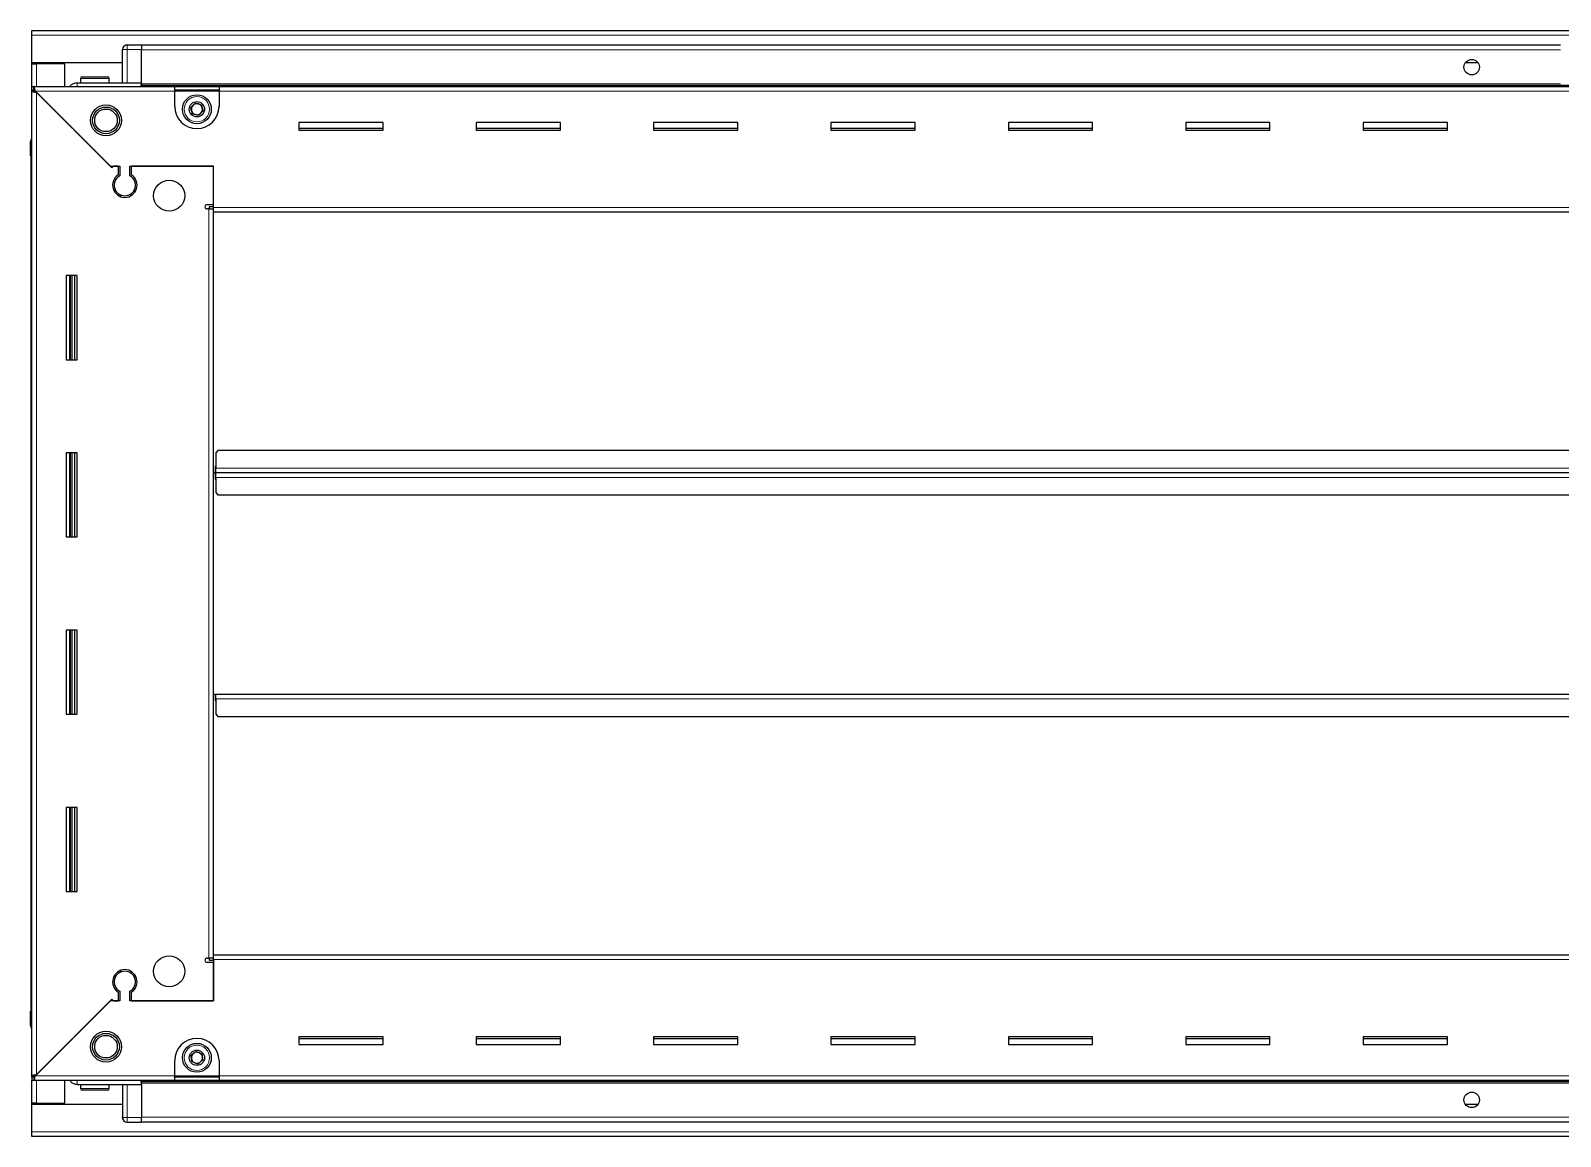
# Model space of a CAD drawing. Header units: millimetres. Extents: x 1256 to 4919, y 675 to 1884.
# Drawn here: x 3444 to 4134, y 1198 to 1697 of the extents above; entities that cross this region are included whole.
import ezdxf

# ---------------------------------------------------------------- set-up
doc = ezdxf.new("R2010")
doc.units = ezdxf.units.MM

msp = doc.modelspace()

# ---------------------------------------------------------------- linework, layer by layer
at = {"color": 7, "linetype": 'Continuous', "lineweight": 25}
for p, q in [((3444.43, 1694.5), (3444.43, 1696.6)), ((3444.43, 1696.6), (4843.43, 1696.6)), ((3444.43, 1682.1), (3444.43, 1694.5)), ((3485.43, 1673.1), (3485.43, 1688.1)), ((3486.1, 1689.6), (3486.1, 1689.6)), ((3487.43, 1690.1), (3493.93, 1690.1)), ((3487.43, 1690.1), (3493.93, 1690.1)), ((3493.93, 1690.1), (3493.93, 1690.1)), ((3493.93, 1690.1), (3493.93, 1690.1)), ((3493.93, 1690.1), (3493.93, 1688.1)), ((4133.93, 1689.95), (3493.93, 1689.95)), ((3493.93, 1673.1), (3493.93, 1688.1)), ((3485.43, 1682.1), (3444.43, 1682.1)), ((3444.43, 1681.6), (3444.43, 1682.1)), ((3444.43, 1671.35), (3444.43, 1681.6)), ((3444.43, 1681.6), (3446.53, 1681.6)), ((3445.93, 1681.6), (3445.93, 1682.1)), ((3459.43, 1681.6), (3446.53, 1681.6)), ((3459.43, 1671.35), (3459.43, 1681.6)), ((4096.8, 1682.1), (4091.05, 1682.1)), ((3444.43, 1669.85), (3444.43, 1671.35)), ((3444.43, 1671.35), (3445.43, 1671.35)), ((3444.43, 1669.35), (3444.43, 1669.85)), ((3444.43, 1669.85), (3445.43, 1669.85)), ((3445.43, 1671.35), (3508.93, 1671.35)), ((3445.43, 1669.85), (3445.43, 1671.35)), ((3464.93, 1673.1), (3493.93, 1673.1)), ((3466.43, 1675), (3466.43, 1673.1)), ((3467.23, 1675.8), (3478.63, 1675.8)), ((3479.43, 1673.1), (3479.43, 1675)), ((3493.85, 1671.35), (3493.93, 1673.07)), ((3493.93, 1673.1), (3493.93, 1672.6)), ((3493.93, 1671.95), (4793.93, 1671.95)), ((3508.93, 1669.25), (3508.93, 1671.35)), ((3508.93, 1671.35), (3528.93, 1671.35)), ((3508.93, 1669.85), (3528.93, 1669.85)), ((3528.93, 1671.35), (3528.93, 1669.25)), ((3528.93, 1671.35), (4758.93, 1671.35)), ((3444.43, 1224.85), (3444.43, 1669.35)), ((3445.93, 1669.35), (3444.43, 1669.35)), ((3446.03, 1669.25), (3479.93, 1635.35)), ((3480.63, 1634.65), (3446.53, 1668.75)), ((3508.93, 1662.35), (3508.93, 1669.25)), ((3528.93, 1669.25), (3528.93, 1662.35)), ((3602.93, 1655.1), (3564.93, 1655.1)), ((3564.93, 1655.1), (3564.93, 1651.6)), ((3602.93, 1652.35), (3564.93, 1652.35)), ((3564.93, 1651.6), (3602.93, 1651.6)), ((3602.93, 1651.6), (3602.93, 1655.1)), ((3682.93, 1655.1), (3644.93, 1655.1)), ((3644.93, 1655.1), (3644.93, 1651.6)), ((3682.93, 1652.35), (3644.93, 1652.35)), ((3644.93, 1651.6), (3682.93, 1651.6)), ((3682.93, 1651.6), (3682.93, 1655.1)), ((3762.93, 1655.1), (3724.93, 1655.1)), ((3724.93, 1655.1), (3724.93, 1651.6)), ((3762.93, 1652.35), (3724.93, 1652.35)), ((3724.93, 1651.6), (3762.93, 1651.6)), ((3762.93, 1651.6), (3762.93, 1655.1)), ((3842.93, 1655.1), (3804.93, 1655.1)), ((3804.93, 1655.1), (3804.93, 1651.6)), ((3842.93, 1652.35), (3804.93, 1652.35)), ((3804.93, 1651.6), (3842.93, 1651.6)), ((3842.93, 1651.6), (3842.93, 1655.1)), ((3922.93, 1655.1), (3884.93, 1655.1)), ((3884.93, 1655.1), (3884.93, 1651.6)), ((3922.93, 1652.35), (3884.93, 1652.35)), ((3884.93, 1651.6), (3922.93, 1651.6)), ((3922.93, 1651.6), (3922.93, 1655.1)), ((4002.93, 1655.1), (3964.93, 1655.1)), ((3964.93, 1655.1), (3964.93, 1651.6)), ((4002.93, 1652.35), (3964.93, 1652.35)), ((3964.93, 1651.6), (4002.93, 1651.6)), ((4002.93, 1651.6), (4002.93, 1655.1)), ((4082.93, 1655.1), (4044.93, 1655.1)), ((4044.93, 1655.1), (4044.93, 1651.6)), ((4082.93, 1652.35), (4044.93, 1652.35)), ((4044.93, 1651.6), (4082.93, 1651.6)), ((4082.93, 1651.6), (4082.93, 1655.1)), ((3443.93, 1646.6), (3443.93, 1640.1)), ((3443.93, 1640.1), (3443.93, 1646.6)), ((3443.93, 1640.1), (3443.93, 1640.1)), ((3444.43, 1640.1), (3443.93, 1640.1)), ((3444.08, 1640.1), (3444.08, 1254.1)), ((3479.93, 1635.35), (3484.13, 1635.35)), ((3481.33, 1635.35), (3480.63, 1634.65)), ((3483.43, 1635.35), (3481.33, 1635.35)), ((3483.43, 1635.35), (3483.43, 1631.46)), ((3484.13, 1635.35), (3484.13, 1631.07)), ((3488.73, 1635.35), (3526.43, 1635.35)), ((3488.73, 1631.07), (3488.73, 1635.35)), ((3489.43, 1631.46), (3489.43, 1635.35)), ((3526.43, 1635.35), (3489.43, 1635.35)), ((3526.43, 1616.7), (3526.43, 1635.35)), ((3526.43, 1618.1), (3526.43, 1635.35)), ((3484.43, 1622.49), (3484.43, 1621.73)), ((3523.58, 1618.1), (3526.43, 1618.1)), ((3524.33, 1616.1), (3523.58, 1616.1)), ((3524.33, 1616.1), (3526.43, 1616.1)), ((3526.43, 1617.1), (3524.43, 1617.1)), ((3524.43, 1617.1), (3524.43, 1616.1)), ((3526.43, 1614.6), (3526.43, 1616.7)), ((4761.43, 1614.6), (3526.43, 1614.6)), ((3526.43, 1279.6), (3526.43, 1614.6)), ((3464.93, 1586.1), (3459.93, 1586.1)), ((3459.93, 1586.1), (3459.93, 1548.1)), ((3462.08, 1548.1), (3462.08, 1586.1)), ((3463.87, 1548.1), (3463.87, 1586.1)), ((3463.9, 1548.1), (3463.9, 1586.1)), ((3464.93, 1548.1), (3464.93, 1586.1)), ((3459.93, 1548.1), (3464.93, 1548.1)), ((3464.93, 1506.1), (3459.93, 1506.1)), ((3459.93, 1506.1), (3459.93, 1468.1)), ((3462.08, 1468.1), (3462.08, 1506.1)), ((3463.87, 1468.1), (3463.87, 1506.1)), ((3463.9, 1468.1), (3463.9, 1506.1)), ((3464.93, 1468.1), (3464.93, 1506.1)), ((3528.43, 1507.1), (3527.43, 1506.1)), ((3527.43, 1506.1), (3527.43, 1499.2)), ((4759.43, 1507.1), (3528.43, 1507.1)), ((3527.43, 1499.95), (3527.18, 1499.95)), ((3527.18, 1499.95), (3527.18, 1497.1)), ((3527.43, 1497.1), (3527.43, 1499.2)), ((3527.18, 1497.1), (3526.43, 1497.1)), ((3527.18, 1497.1), (3527.18, 1494.25)), ((3527.18, 1494.25), (3527.43, 1494.25)), ((4760.43, 1497.1), (3527.43, 1497.1)), ((3527.43, 1495), (3527.43, 1497.1)), ((3527.43, 1495), (3527.43, 1488.1)), ((3527.43, 1488.1), (3528.43, 1487.1)), ((3528.43, 1487.1), (4759.43, 1487.1)), ((3459.93, 1468.1), (3464.93, 1468.1)), ((3464.93, 1426.1), (3459.93, 1426.1)), ((3459.93, 1426.1), (3459.93, 1388.1)), ((3462.08, 1388.1), (3462.08, 1426.1)), ((3463.87, 1388.1), (3463.87, 1426.1)), ((3463.9, 1388.1), (3463.9, 1426.1)), ((3464.93, 1388.1), (3464.93, 1426.1)), ((3526.43, 1397.1), (3527.18, 1397.1)), ((3527.18, 1397.1), (3527.18, 1394.25)), ((3527.18, 1394.25), (3527.43, 1394.25)), ((3527.43, 1395), (3527.43, 1397.1)), ((3527.43, 1397.1), (4760.43, 1397.1)), ((3527.43, 1395), (3527.43, 1388.1)), ((3459.93, 1388.1), (3464.93, 1388.1)), ((3527.43, 1388.1), (3528.43, 1387.1)), ((3528.43, 1387.1), (4759.43, 1387.1)), ((3464.93, 1346.1), (3459.93, 1346.1)), ((3459.93, 1346.1), (3459.93, 1308.1)), ((3462.08, 1308.1), (3462.08, 1346.1)), ((3463.87, 1308.1), (3463.87, 1346.1)), ((3463.9, 1308.1), (3463.9, 1346.1)), ((3464.93, 1308.1), (3464.93, 1346.1)), ((3459.93, 1308.1), (3464.93, 1308.1)), ((3523.58, 1278.1), (3524.33, 1278.1)), ((3526.43, 1278.1), (3524.33, 1278.1)), ((3524.43, 1278.1), (3524.43, 1277.1)), ((3524.43, 1277.1), (3526.43, 1277.1)), ((3526.43, 1279.6), (4761.43, 1279.6)), ((3526.43, 1277.5), (3526.43, 1279.6)), ((3526.43, 1277.5), (3526.43, 1258.85)), ((3484.43, 1272.48), (3484.43, 1271.72)), ((3526.43, 1276.1), (3523.58, 1276.1)), ((3526.43, 1258.85), (3526.43, 1276.1)), ((3483.43, 1262.74), (3483.43, 1258.85)), ((3484.13, 1263.14), (3484.13, 1258.85)), ((3488.73, 1258.85), (3488.73, 1263.14)), ((3489.43, 1258.85), (3489.43, 1262.74)), ((3479.93, 1258.85), (3446.03, 1224.95)), ((3446.53, 1225.45), (3480.63, 1259.55)), ((3484.13, 1258.85), (3479.93, 1258.85)), ((3480.63, 1259.55), (3481.33, 1258.85)), ((3481.33, 1258.85), (3483.43, 1258.85)), ((3526.43, 1258.85), (3488.73, 1258.85)), ((3489.43, 1258.85), (3526.43, 1258.85)), ((3443.93, 1254.1), (3443.93, 1254.1)), ((3443.93, 1247.6), (3443.93, 1254.1)), ((3443.93, 1254.1), (3443.93, 1254.1)), ((3443.93, 1254.1), (3443.93, 1247.6)), ((3444.43, 1254.1), (3443.93, 1254.1)), ((3444.43, 1246.28), (3444.43, 1246.28)), ((3602.93, 1242.6), (3564.93, 1242.6)), ((3564.93, 1242.6), (3564.93, 1239.1)), ((3602.93, 1239.1), (3602.93, 1242.6)), ((3682.93, 1242.6), (3644.93, 1242.6)), ((3644.93, 1242.6), (3644.93, 1239.1)), ((3682.93, 1239.1), (3682.93, 1242.6)), ((3762.93, 1242.6), (3724.93, 1242.6)), ((3724.93, 1242.6), (3724.93, 1239.1)), ((3762.93, 1239.1), (3762.93, 1242.6)), ((3842.93, 1242.6), (3804.93, 1242.6)), ((3804.93, 1242.6), (3804.93, 1239.1)), ((3842.93, 1239.1), (3842.93, 1242.6)), ((3922.93, 1242.6), (3884.93, 1242.6)), ((3884.93, 1242.6), (3884.93, 1239.1)), ((3922.93, 1239.1), (3922.93, 1242.6)), ((4002.93, 1242.6), (3964.93, 1242.6)), ((3964.93, 1242.6), (3964.93, 1239.1)), ((4002.93, 1239.1), (4002.93, 1242.6)), ((4082.93, 1242.6), (4044.93, 1242.6)), ((4044.93, 1242.6), (4044.93, 1239.1)), ((4082.93, 1239.1), (4082.93, 1242.6)), ((3564.93, 1241.85), (3602.93, 1241.85)), ((3564.93, 1239.1), (3602.93, 1239.1)), ((3644.93, 1241.85), (3682.93, 1241.85)), ((3644.93, 1239.1), (3682.93, 1239.1)), ((3724.93, 1241.85), (3762.93, 1241.85)), ((3724.93, 1239.1), (3762.93, 1239.1)), ((3804.93, 1241.85), (3842.93, 1241.85)), ((3804.93, 1239.1), (3842.93, 1239.1)), ((3884.93, 1241.85), (3922.93, 1241.85)), ((3884.93, 1239.1), (3922.93, 1239.1)), ((3964.93, 1241.85), (4002.93, 1241.85)), ((3964.93, 1239.1), (4002.93, 1239.1)), ((4044.93, 1241.85), (4082.93, 1241.85)), ((4044.93, 1239.1), (4082.93, 1239.1)), ((3508.93, 1224.95), (3508.93, 1231.85)), ((3528.93, 1231.85), (3528.93, 1224.95)), ((3444.43, 1224.35), (3444.43, 1224.85)), ((3445.93, 1224.85), (3444.43, 1224.85)), ((3444.43, 1224.35), (3444.43, 1222.85)), ((3445.43, 1224.35), (3444.43, 1224.35)), ((3444.43, 1212.6), (3444.43, 1222.85)), ((3445.43, 1222.85), (3444.43, 1222.85)), ((3445.43, 1224.35), (3445.43, 1222.85)), ((3508.93, 1222.85), (3445.43, 1222.85)), ((3459.43, 1212.6), (3459.43, 1222.85)), ((3493.93, 1221.14), (3493.85, 1222.85)), ((4793.93, 1222.25), (3493.93, 1222.25)), ((3493.93, 1221.1), (3493.93, 1221.6)), ((3508.93, 1222.85), (3508.93, 1224.95)), ((3528.93, 1224.35), (3508.93, 1224.35)), ((3528.93, 1222.85), (3508.93, 1222.85)), ((3528.93, 1224.95), (3528.93, 1222.85)), ((4758.93, 1222.85), (3528.93, 1222.85)), ((3464.93, 1221.1), (3493.93, 1221.1)), ((3466.43, 1221.1), (3466.43, 1219.2)), ((3471, 1218.4), (3467.23, 1218.4)), ((3478.63, 1218.4), (3471, 1218.4)), ((3479.43, 1219.2), (3479.43, 1221.1)), ((3485.43, 1221.1), (3485.43, 1206.1)), ((3492.43, 1221.17), (3492.43, 1221.1)), ((3493.93, 1221.1), (3493.93, 1206.1)), ((3446.53, 1212.6), (3444.43, 1212.6)), ((3444.43, 1212.1), (3444.43, 1212.6)), ((3444.43, 1212.1), (3485.43, 1212.1)), ((3444.43, 1199.7), (3444.43, 1212.1)), ((3445.93, 1212.1), (3445.93, 1212.6)), ((3446.53, 1212.6), (3459.43, 1212.6)), ((4091.05, 1212.1), (4096.8, 1212.1)), ((3485.43, 1206.1), (3485.43, 1206.1)), ((3487.43, 1204.1), (3493.93, 1204.1)), ((3487.43, 1204.1), (3493.93, 1204.1)), ((3493.93, 1204.1), (3493.93, 1206.1)), ((3493.93, 1204.25), (4793.93, 1204.25)), ((3493.93, 1204.1), (3493.93, 1204.1)), ((3444.43, 1197.6), (3444.43, 1199.7)), ((4843.43, 1197.6), (3444.43, 1197.6))]:
    msp.add_line(p, q, dxfattribs=at)
at = {"color": 8, "linetype": 'Continuous', "lineweight": 18}
for p, q in [((4843.43, 1694.5), (3444.43, 1694.5)), ((3485.43, 1688.1), (3487.43, 1688.1)), ((3487.43, 1690.1), (3487.43, 1688.1)), ((3487.43, 1688.1), (3487.43, 1673.1)), ((3493.93, 1688.1), (3487.43, 1688.1)), ((4133.93, 1687.95), (3493.93, 1687.95)), ((3446.53, 1681.6), (3446.53, 1682.1)), ((3446.53, 1671.35), (3446.53, 1681.6)), ((3466.43, 1675), (3479.43, 1675)), ((4133.93, 1672.6), (3493.93, 1672.6)), ((4793.93, 1671.37), (3493.93, 1671.37)), ((3508.93, 1669.25), (3446.03, 1669.25)), ((3446.53, 1668.75), (3446.53, 1225.45)), ((3508.93, 1669.25), (3528.93, 1669.25)), ((4758.93, 1669.25), (3528.93, 1669.25)), ((3444.43, 1646.6), (3443.93, 1646.6)), ((3524.33, 1278.1), (3524.33, 1616.1)), ((3526.43, 1616.7), (4761.43, 1616.7)), ((3461.43, 1586.1), (3461.43, 1548.1)), ((3462.66, 1586.1), (3462.66, 1548.1)), ((3461.43, 1506.1), (3461.43, 1468.1)), ((3462.66, 1506.1), (3462.66, 1468.1)), ((4760.43, 1499.2), (3527.43, 1499.2)), ((3527.43, 1495), (4760.43, 1495)), ((3461.43, 1426.1), (3461.43, 1388.1)), ((3462.66, 1426.1), (3462.66, 1388.1)), ((3527.43, 1395), (4760.43, 1395)), ((3461.43, 1346.1), (3461.43, 1308.1)), ((3462.66, 1346.1), (3462.66, 1308.1)), ((4761.43, 1277.5), (3526.43, 1277.5)), ((3444.43, 1247.6), (3443.93, 1247.6)), ((3446.03, 1224.95), (3508.93, 1224.95)), ((3446.53, 1212.6), (3446.53, 1222.85)), ((3493.93, 1222.84), (4793.93, 1222.84)), ((3493.93, 1221.6), (4793.93, 1221.6)), ((3528.93, 1224.95), (3508.93, 1224.95)), ((3528.93, 1224.95), (4758.93, 1224.95)), ((3470.73, 1219.2), (3466.43, 1219.2)), ((3479.43, 1219.2), (3470.73, 1219.2)), ((3487.43, 1206.1), (3487.43, 1221.1)), ((3446.53, 1212.1), (3446.53, 1212.6)), ((3485.43, 1206.1), (3487.43, 1206.1)), ((3487.43, 1204.1), (3487.43, 1206.1)), ((3493.93, 1206.1), (3487.43, 1206.1)), ((3493.93, 1206.25), (4793.93, 1206.25)), ((4843.43, 1199.7), (3444.43, 1199.7))]:
    msp.add_line(p, q, dxfattribs=at)
at = {"color": 7, "linetype": 'Continuous', "lineweight": 25, "flags": 128}
msp.add_lwpolyline([(3485.57, 1205.35), (3485.46, 1205.71), (3485.43, 1206.1)], dxfattribs=at)
at = {"color": 7, "linetype": 'Continuous', "lineweight": 25}
for centre, radius in [((4093.93, 1680.1), 3.5), ((3477.93, 1656.1), 7), ((3518.93, 1661.1), 6.5), ((3518.93, 1661.1), 3.46), ((3477.93, 1656.1), 6.02), ((3477.93, 1656.1), 5.1), ((3506.43, 1622.1), 7), ((3506.43, 1272.1), 7), ((3477.93, 1238.1), 7), ((3477.93, 1238.1), 6.02), ((3477.93, 1238.1), 5.1), ((3518.93, 1233.1), 6.5), ((3518.93, 1233.1), 3.46), ((4093.93, 1214.1), 3.5)]:
    msp.add_circle(centre, radius, dxfattribs=at)
at = {"color": 8, "linetype": 'Continuous', "lineweight": 18}
for centre in [(3518.93, 1661.1), (3518.93, 1233.1)]:
    msp.add_circle(centre, 5.7, dxfattribs=at)
at = {"color": 7, "linetype": 'Continuous', "lineweight": 25}
for centre, radius, start, end in [((3487.43, 1688.1), 2, 90, 180), ((3487.43, 1688.1), 2, 90, 131.40962), ((3467.23, 1675), 0.8, 90, 180), ((3478.63, 1675), 0.8, 0, 90), ((3485.23, 1673.3), 0.2, 270, 0), ((3518.93, 1661.1), 2.5, 134.01559, 194.01559), ((3518.93, 1661.1), 2.5, 74.01559, 134.01559), ((3518.93, 1661.1), 2.5, 14.01559, 74.01559), ((3518.93, 1662.35), 10, 180, 270), ((3518.93, 1661.1), 2.5, 194.01559, 254.01559), ((3518.93, 1661.1), 2.5, 254.01559, 314.01559), ((3518.93, 1662.35), 10, 270, 0), ((3518.93, 1661.1), 2.5, 314.01559, 14.01559), ((3445.93, 1646.6), 2, 138.59038, 180), ((3486.43, 1626.85), 5.5, 123.05573, 56.94427), ((3486.43, 1626.85), 4.8, 118.63099, 61.36901), ((3523.58, 1617.1), 1, 90, 270), ((3523.58, 1277.1), 1, 90, 270), ((3486.43, 1267.35), 5.5, 303.05573, 236.94427), ((3486.43, 1267.35), 4.8, 298.63099, 241.36901), ((3445.93, 1247.6), 2, 180, 221.39416), ((3518.93, 1231.85), 10, 90, 180), ((3518.93, 1233.1), 2.5, 67.47401, 127.47401), ((3518.93, 1231.85), 10, 0, 90), ((3518.93, 1233.1), 2.5, 7.47401, 67.47401), ((3518.93, 1233.1), 2.5, 127.47401, 187.47401), ((3518.93, 1233.1), 2.5, 187.47401, 247.47401), ((3518.93, 1233.1), 2.5, 247.47401, 307.47401), ((3518.93, 1233.1), 2.5, 307.47401, 7.47401), ((3467.23, 1219.2), 0.8, 180, 270), ((3478.63, 1219.2), 0.8, 270, 360), ((3485.23, 1220.9), 0.2, 0, 90), ((3487.43, 1206.1), 2, 180, 270)]:
    msp.add_arc(centre, radius, start, end, dxfattribs=at)
for points, knots in [([(3446.03, 1669.25), (3445.98, 1669.51), (3445.89, 1670), (3445.76, 1670.64), (3445.63, 1671.11), (3445.52, 1671.33), (3445.45, 1671.35), (3445.43, 1671.35)], [0, 0, 0, 0, 0.230255, 0.448522, 0.666786, 0.88505, 1, 1, 1, 1]), ([(3461.71, 1671.35), (3461.83, 1671.55), (3462.22, 1672.2), (3463.37, 1672.91), (3464.41, 1673.04), (3464.93, 1673.1)], [0, 0, 0, 0, 0.18225, 0.591125, 1, 1, 1, 1]), ([(3493.93, 1673.1), (3493.93, 1673.07), (3493.93, 1672.99), (3493.93, 1672.37), (3493.93, 1671.81), (3493.93, 1671.44), (3493.93, 1671.43)], [0, 0, 0, 0, 0.3302672, 0.6605344, 0.9908016, 1, 1, 1, 1]), ([(3444.43, 1669.35), (3444.45, 1669.31), (3444.5, 1669.22), (3444.9, 1669.09), (3445.46, 1668.95), (3446.04, 1668.84), (3446.4, 1668.78), (3446.53, 1668.75)], [0, 0, 0, 0, 0.230255, 0.448522, 0.666786, 0.88505, 1, 1, 1, 1]), ([(3516.15, 1661.9), (3516.52, 1662.26), (3517.22, 1662.93), (3517.91, 1663.59), (3518.23, 1663.91)], [0, 0, 0, 0, 0.534686, 1, 1, 1, 1]), ([(3518.23, 1663.91), (3518.72, 1663.76), (3519.65, 1663.5), (3520.57, 1663.23), (3521, 1663.11)], [0, 0, 0, 0, 0.534686, 1, 1, 1, 1]), ([(3521, 1663.11), (3521.03, 1662.99), (3521.18, 1662.41), (3521.42, 1661.44), (3521.62, 1660.64), (3521.7, 1660.31)], [0, 0, 0, 0, 0.133125, 0.637099, 1, 1, 1, 1]), ([(3516.85, 1659.1), (3516.77, 1659.43), (3516.57, 1660.23), (3516.33, 1661.2), (3516.18, 1661.78), (3516.15, 1661.9)], [0, 0, 0, 0, 0.362901, 0.866875, 1, 1, 1, 1]), ([(3519.63, 1658.3), (3519.13, 1658.45), (3518.2, 1658.71), (3517.28, 1658.98), (3516.85, 1659.1)], [0, 0, 0, 0, 0.534686, 1, 1, 1, 1]), ([(3521.7, 1660.31), (3521.33, 1659.95), (3520.64, 1659.28), (3519.95, 1658.61), (3519.63, 1658.3)], [0, 0, 0, 0, 0.534686, 1, 1, 1, 1]), ([(3516.26, 1234.21), (3516.36, 1234.29), (3516.83, 1234.65), (3517.62, 1235.26), (3518.28, 1235.76), (3518.55, 1235.97)], [0, 0, 0, 0, 0.133125, 0.637099, 1, 1, 1, 1]), ([(3518.55, 1235.97), (3519.03, 1235.77), (3519.92, 1235.4), (3520.8, 1235.03), (3521.22, 1234.86)], [0, 0, 0, 0, 0.534686, 1, 1, 1, 1]), ([(3516.64, 1231.35), (3516.57, 1231.86), (3516.44, 1232.82), (3516.32, 1233.77), (3516.26, 1234.21)], [0, 0, 0, 0, 0.534686, 1, 1, 1, 1]), ([(3519.3, 1230.24), (3518.83, 1230.44), (3517.93, 1230.81), (3517.05, 1231.18), (3516.64, 1231.35)], [0, 0, 0, 0, 0.534686, 1, 1, 1, 1]), ([(3521.59, 1232), (3521.32, 1231.79), (3520.67, 1231.29), (3519.88, 1230.68), (3519.4, 1230.32), (3519.3, 1230.24)], [0, 0, 0, 0, 0.362901, 0.866875, 1, 1, 1, 1]), ([(3521.22, 1234.86), (3521.28, 1234.35), (3521.41, 1233.39), (3521.53, 1232.44), (3521.59, 1232)], [0, 0, 0, 0, 0.534686, 1, 1, 1, 1]), ([(3446.53, 1225.45), (3446.27, 1225.41), (3445.78, 1225.32), (3445.14, 1225.19), (3444.67, 1225.05), (3444.45, 1224.94), (3444.43, 1224.88), (3444.43, 1224.85)], [0, 0, 0, 0, 0.2302553, 0.4485219, 0.6667858, 0.8850496, 1, 1, 1, 1]), ([(3445.43, 1222.85), (3445.47, 1222.88), (3445.56, 1222.93), (3445.7, 1223.33), (3445.83, 1223.88), (3445.94, 1224.46), (3446, 1224.83), (3446.03, 1224.95)], [0, 0, 0, 0, 0.2302553, 0.4485219, 0.6667858, 0.8850496, 1, 1, 1, 1]), ([(3461.71, 1222.85), (3461.83, 1222.65), (3462.22, 1222.01), (3463.37, 1221.3), (3464.41, 1221.17), (3464.93, 1221.1)], [0, 0, 0, 0, 0.18225, 0.591125, 1, 1, 1, 1]), ([(3493.93, 1221.1), (3493.93, 1221.14), (3493.93, 1221.22), (3493.93, 1221.84), (3493.93, 1222.41), (3493.93, 1222.81), (3493.93, 1222.84)], [0, 0, 0, 0, 0.324279, 0.648558, 0.972836, 1, 1, 1, 1])]:
    msp.add_open_spline(points, degree=3, knots=knots, dxfattribs=at)
for points in [[(3446.03, 1669.25), (3445.98, 1669.33), (3445.88, 1669.49), (3445.73, 1669.69), (3445.58, 1669.83), (3445.48, 1669.85), (3445.43, 1669.85)], [(3445.93, 1669.35), (3445.94, 1669.3), (3445.95, 1669.2), (3446.09, 1669.05), (3446.29, 1668.9), (3446.45, 1668.8), (3446.53, 1668.75)], [(3445.43, 1224.35), (3445.48, 1224.36), (3445.58, 1224.38), (3445.73, 1224.52), (3445.88, 1224.72), (3445.98, 1224.88), (3446.03, 1224.95)], [(3446.53, 1225.45), (3446.45, 1225.4), (3446.29, 1225.3), (3446.09, 1225.15), (3445.95, 1225), (3445.94, 1224.9), (3445.93, 1224.85)]]:
    msp.add_open_spline(points, degree=3, dxfattribs=at)
at = {"color": 8, "linetype": 'Continuous', "lineweight": 18}
for points in [[(3464.93, 1673.1), (3464.93, 1673.06), (3464.93, 1672.99), (3464.93, 1672.55), (3464.93, 1672.09), (3464.93, 1671.68), (3464.93, 1671.41), (3464.93, 1671.35)], [(3464.93, 1221.1), (3464.93, 1221.15), (3464.93, 1221.22), (3464.93, 1221.66), (3464.93, 1222.11), (3464.93, 1222.53), (3464.93, 1222.8), (3464.93, 1222.85)]]:
    msp.add_open_spline(points, degree=3, knots=[0, 0, 0, 0, 0.359753, 0.553414, 0.751185, 0.948956, 1, 1, 1, 1], dxfattribs=at)

doc.saveas('drawing.dxf')
